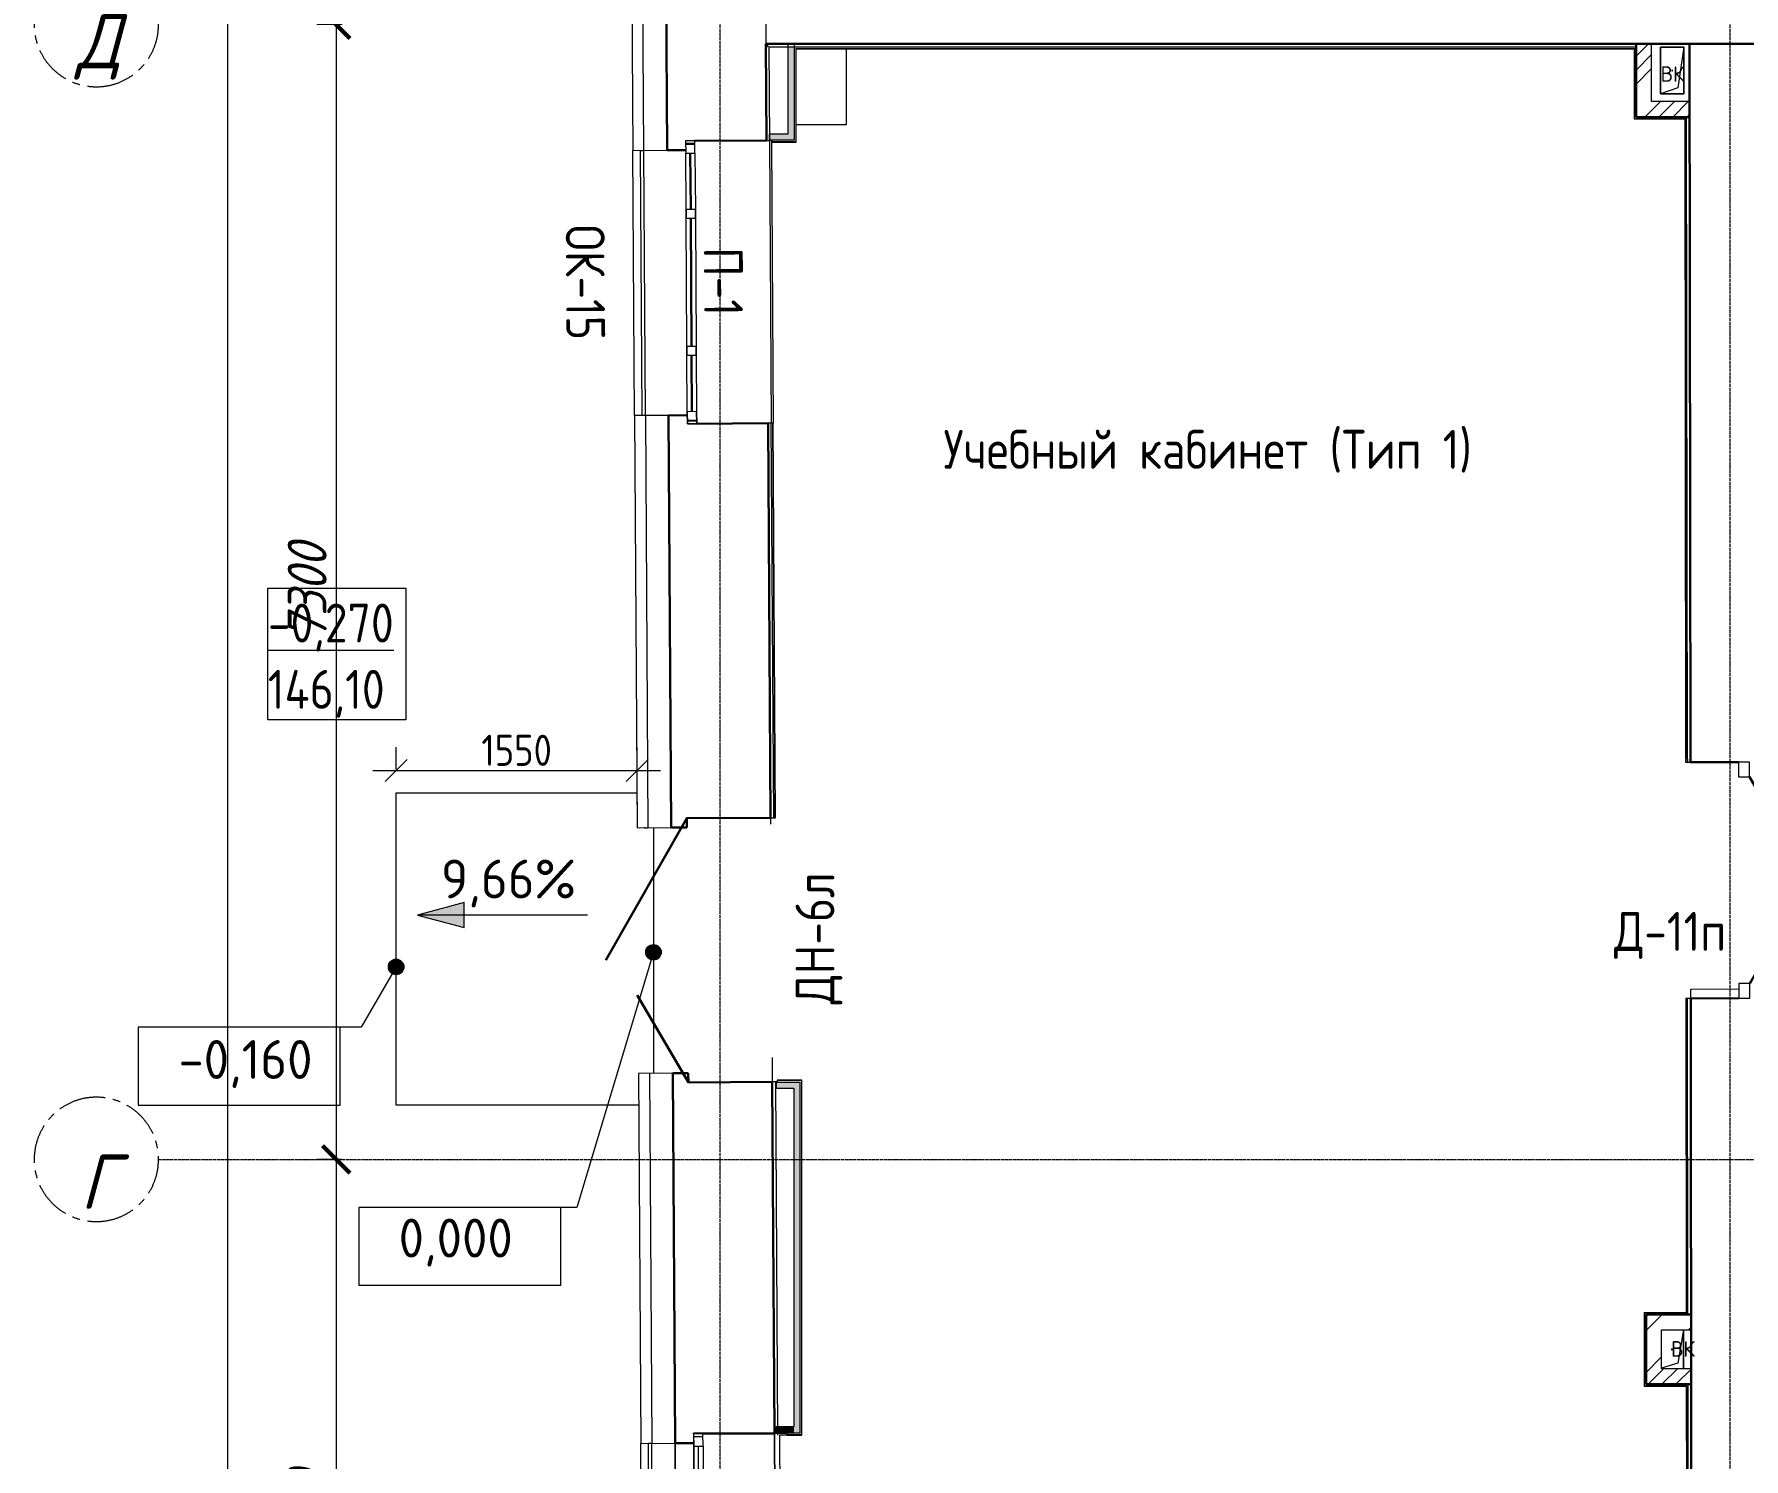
# Model space of a CAD drawing. Header units: millimetres. Extents: x 504091 to 2165846, y 135022 to 442887.
# Drawn here: x 1389236 to 1400237, y 315840 to 325005 of the extents above; entities that cross this region are included whole.
import ezdxf

# ---------------------------------------------------------------- set-up
doc = ezdxf.new("R2010")
doc.units = ezdxf.units.MM
doc.linetypes.add('ADSK_Линия сетки', pattern=[25, 20, -2.5, 0, -2.5])
doc.linetypes.add('осеваяX2', pattern=[4, 2.5, -0.5, 0.5, -0.5])
doc.layers.get('Defpoints').update_dxf_attribs({"color": 255})
for name, color, linetype, lineweight in [('_ Окна', 7, 'Continuous', 30), ('Аннотация', 7, 'Continuous', 9), ('Двери', 7, 'Continuous', 20), ('Марки дверей', 7, 'Continuous', 20), ('Марки окон', 7, 'Continuous', 20), ('Марки помещений', 7, 'Continuous', 20), ('Обобщенные модели', 7, 'Continuous', 18), ('Окна', 7, 'Continuous', 18), ('Оси', 165, 'осеваяX2', 13), ('отметки', 7, 'Continuous', 20), ('Перекрытие', 7, 'Continuous', 18), ('размеры', 7, 'Continuous', 9), ('Стены внутренние', 7, 'Continuous', 18), ('Стены наружные', 7, 'Continuous', 18), ('Стены несущие', 7, 'Continuous', 30), ('Стены отделка', 7, 'Continuous', 30), ('Стены штриховка', 7, 'Continuous', 18)]:
    doc.layers.add(name, color=color, linetype=linetype, lineweight=lineweight)
doc.layers.add('Линии', color=7, linetype='Continuous', lineweight=9, true_color=0x00a600)
doc.styles.add('GOST 2.304_new', font='isocpeur.ttf', dxfattribs={"width": 0.9, "oblique": 15})
doc.styles.add('GOST Common_2', font='GOST_Common.ttf', dxfattribs={"width": 0.9, "height": 200})
doc.styles.add('GOST Common_3', font='GOST_Common.ttf', dxfattribs={"height": 250})
doc.styles.add('GOST Common_4', font='GOST_Common.ttf', dxfattribs={"width": 0.9, "height": 200})
doc.styles.add('GOST Common_5', font='GOST_Common.ttf', dxfattribs={"height": 250})
doc.dimstyles.new('ADSK_Основной_2_мм', dxfattribs={"dimscale": 304.8, "dimtxt": 201.142999, "dimasz": 0.463911, "dimexe": 0.492126, "dimexo": 0.492126, "dimgap": 0.098425, "dimtad": 1, "dimrnd": 0.01, "dimdsep": 46, "dimtxsty": 'GOST Common_4', "dimblk1": 'OBLIQUE', "dimblk2": 'OBLIQUE', "dimsah": 1, "dimcen": 0.09, "dimdle": 0.492126, "dimazin": 2, "dimtfac": 1, "dimtdec": 4, "dimtix": 1, "dimtmove": 0, "dimatfit": 3, "dimfxl": 0, "dimtvp": 1, "dimtolj": 1, "dimtzin": 0, "dimlwd": 20, "dimlwe": 20, "dimarcsym": 0})
doc.dimstyles.new('SPDS 1_100', dxfattribs={"dimscale": 100, "dimtxt": 2.5, "dimasz": 1.77, "dimexe": 1.25, "dimexo": 0.625, "dimtad": 1, "dimdec": 0, "dimrnd": 0.001, "dimzin": 9, "dimtxsty": 'GOST 2.304_new', "dimblk": 'ARCHTICK', "dimcen": 2.5, "dimdle": 2, "dimclrt": 256, "dimadec": 0, "dimazin": 2, "dimtfac": 0.75, "dimtdec": 0, "dimtmove": 1, "dimatfit": 3, "dimfxl": 0, "dimtolj": 1, "dimlwd": 9, "dimlwe": 9, "dimarcsym": 0})
pattern_1 = [(45, (1368096.43, 304821.34), (-269.4077, 269.4077), []), (45, (1368186.23, 304821.34), (-269.4077, 269.4077), []), (45, (1368276.04, 304821.34), (-269.4077, 269.4077), []), (45, (1368365.84, 304821.34), (-269.4077, 269.4077), [])]

# ---------------------------------------------------------------- blocks, each defined once
blk = doc.blocks.new('Дверь-Alumark_двупольная с глухим окном_S70 - 1520х2200 _алюм_ост_ Д11п-6529395-План 1-го этажа')
at = {"layer": 'Двери', "lineweight": 30}
for p, q in [((-540, 190), (166, 597)), ((790, 190), (344, 447))]:
    blk.add_line(p, q, dxfattribs=at)
at = {"layer": 'Двери'}
for p, q in [((-635, 190), (-635, 120)), ((-540, 190), (-635, 190)), ((-635, 120), (-540, 120)), ((-540, 120), (-540, 190)), ((790, 190), (790, 120)), ((885, 190), (790, 190)), ((790, 120), (885, 120)), ((885, 120), (885, 190))]:
    blk.add_line(p, q, dxfattribs=at)
blk = doc.blocks.new('GM_Отверстие прямоугольное _в плите_ - Отверстие-1433026-План 1-го этажа')
at = {"layer": 'Обобщенные модели'}
for p, q in [((-75, -150), (-75, 150)), ((-75, 150), (75, 150)), ((75, 150), (-75, 150)), ((-75, 150), (-75, -150)), ((-75, -150), (-37.5, 112.5)), ((-37.5, 112.5), (75, 150)), ((75, 150), (75, -150)), ((75, -150), (75, 150)), ((75, -150), (-75, -150)), ((-75, -150), (75, -150))]:
    blk.add_line(p, q, dxfattribs=at)
for start, end in [(360, 180), (180, 360), (60, 165), (300, 360), (195, 270)]:
    blk.add_arc((0, 0), 2.5, start, end, dxfattribs=at)
blk = doc.blocks.new('окно трехпол с фрамугой - 1800 и 1820х2300_h___нов_ ок15-2116915-План 1-го этажа')
at = {"layer": '_ Окна', "lineweight": 18}
for p, q in [((-910, 140), (-910, 200)), ((-910, 200), (-830, 200)), ((-830, 140), (-910, 140)), ((-830, 200), (-830, 140)), ((-470, 140), (-470, 200)), ((-470, 200), (-410, 200)), ((-410, 140), (-470, 140)), ((-410, 200), (-410, 140)), ((410, 140), (410, 200)), ((410, 200), (470, 200)), ((470, 140), (410, 140)), ((470, 200), (470, 140)), ((830, 200), (830, 140)), ((910, 200), (830, 200)), ((830, 140), (910, 140)), ((910, 140), (910, 200))]:
    blk.add_line(p, q, dxfattribs=at)
at = {"layer": '_ Окна'}
for p, q in [((-890, 140), (-890, 200)), ((-830, 170), (-470, 170)), ((-410, 170), (410, 170)), ((470, 170), (830, 170)), ((890, 140), (890, 200))]:
    blk.add_line(p, q, dxfattribs=at)
at = {"layer": 'Окна'}
for p, q in [((-910, 200), (-910, 140)), ((-830, 200), (-910, 200)), ((-910, 140), (-830, 140)), ((-830, 200), (-470, 200)), ((-470, 140), (-830, 140)), ((-410, 200), (-470, 200)), ((-470, 140), (-410, 140)), ((-410, 200), (410, 200)), ((410, 140), (-410, 140)), ((470, 200), (410, 200)), ((410, 140), (470, 140)), ((470, 200), (830, 200)), ((830, 140), (470, 140)), ((910, 200), (830, 200)), ((830, 140), (910, 140)), ((910, 140), (910, 200))]:
    blk.add_line(p, q, dxfattribs=at)
blk = doc.blocks.new('AC_Дверь_Двупольная_Стальная - 1700х2100h В_ДН-6л-2587719-План 1-го этажа')
at = {"layer": 'Двери', "lineweight": 30}
for p, q in [((850, 220), (-59, 745)), ((-850, 220), (-287, 545))]:
    blk.add_line(p, q, dxfattribs=at)
blk = doc.blocks.new('GM_Отверстие прямоугольное _в плите_ - Отверстие-V78-План 1-го этажа')
at = {"layer": 'Обобщенные модели'}
for p, q in [((-75, -125), (-75, 125)), ((-75, 125), (-75, -125)), ((-38, 88), (67, 122)), ((-75, -125), (-38, 88))]:
    blk.add_line(p, q, dxfattribs=at)
for start, end in [(360, 180), (180, 360), (60, 165), (300, 360), (195, 270)]:
    blk.add_arc((0, 0), 2.5, start, end, dxfattribs=at)
blk = doc.blocks.new('окно трехпол с фрамугой - 1800 и 1820х2300_h___нов_ ок15-V48-План 1-го этажа')
at = {"layer": 'Линии', "color": 7}
for p, q in [((-855, 320), (850, 320)), ((850, 320), (-855, 320)), ((-910, 140), (-910, 200)), ((-910, 200), (-830, 200)), ((-910, 200), (-910, 140)), ((-830, 200), (-910, 200)), ((-910, 200), (-910, -320)), ((910, 200), (-910, 200)), ((-830, 140), (-910, 140)), ((-910, 140), (-830, 140)), ((-890, 140), (-890, 200)), ((850, 200), (-855, 200)), ((-830, 200), (-830, 140)), ((-830, 140), (-830, 200)), ((-830, 140), (-830, 200)), ((-830, 200), (-470, 200)), ((-830, 170), (-470, 170)), ((-470, 140), (-830, 140)), ((-470, 140), (-470, 200)), ((-470, 200), (-410, 200)), ((-410, 200), (-470, 200)), ((-470, 200), (-470, 140)), ((-470, 200), (-470, 140)), ((-410, 140), (-470, 140)), ((-470, 140), (-410, 140)), ((-410, 200), (-410, 140)), ((-410, 140), (-410, 200)), ((-410, 140), (-410, 200)), ((-410, 200), (410, 200)), ((-410, 170), (410, 170)), ((410, 140), (-410, 140)), ((410, 140), (410, 200)), ((410, 200), (470, 200)), ((470, 200), (410, 200)), ((410, 200), (410, 140)), ((410, 200), (410, 140)), ((470, 140), (410, 140)), ((410, 140), (470, 140)), ((470, 200), (470, 140)), ((470, 140), (470, 200)), ((470, 140), (470, 200)), ((470, 200), (830, 200)), ((470, 170), (830, 170)), ((830, 140), (470, 140)), ((830, 200), (830, 140)), ((910, 200), (830, 200)), ((910, 200), (830, 200)), ((830, 200), (830, 140)), ((830, 200), (830, 140)), ((830, 140), (910, 140)), ((830, 140), (910, 140)), ((890, 140), (890, 200)), ((910, 140), (910, 200)), ((910, 140), (910, 200)), ((910, 200), (910, -320)), ((-910, -320), (910, -320)), ((910, -320), (-910, -320))]:
    blk.add_line(p, q, dxfattribs=at)
blk = doc.blocks.new('Высотные отметки - Рамка-12095-План 1-го этажа')
at = {"layer": 'Аннотация', "lineweight": 20}
for p, q in [((-6.5, 0), (-6.5, 5)), ((-6.5, 5), (6.5, 5)), ((6.5, 5), (6.5, 0)), ((6.5, 0), (-6.5, 0))]:
    blk.add_line(p, q, dxfattribs=at)
blk = doc.blocks.new('_Oblique')
at = {"color": 0, "linetype": 'ByBlock', "lineweight": -2}
blk.add_line((-0.5, -0.5), (0.5, 0.5), dxfattribs=at)
blk = doc.blocks.new('*D2714')
at = {"layer": 'Defpoints', "color": 0, "lineweight": 20, "transparency": 16777216}
for p in [(1393115, 320268), (1391565, 320125), (1393115, 319899)]:
    blk.add_point(p, dxfattribs=at)
at = {"layer": 'размеры', "color": 0, "transparency": 16777216}
for p, q in [((1391565, 320275), (1391565, 320418)), ((1393115, 320049), (1393115, 320418)), ((1391415, 320268), (1393265, 320268))]:
    blk.add_line(p, q, dxfattribs=at)
at = {"layer": 'размеры', "color": 0, "transparency": 16777216, "xscale": 141.4, "yscale": 141.4, "zscale": 141.4, "rotation": 180}
blk.add_blockref('_Oblique', (1391565, 320268), dxfattribs=at)
at = {"layer": 'размеры', "color": 0, "transparency": 16777216, "xscale": 141.4, "yscale": 141.4, "zscale": 141.4}
blk.add_blockref('_Oblique', (1393115, 320268), dxfattribs=at)
at = {"layer": 'размеры', "color": 0, "lineweight": 20, "transparency": 16777216, "insert": (1392340, 320398), "char_height": 200, "width": 560.47, "attachment_point": 5, "style": 'GOST Common_4'}
blk.add_mtext('\\A1;1550', dxfattribs=at)
blk = doc.blocks.new('Ось сетки - Круг_Ø8 мм-8258-План подвала')
at = {"layer": 'Оси', "linetype": 'ByBlock', "lineweight": 20}
for start, end in [(360, 180), (180, 360)]:
    blk.add_arc((0, 0), 4, start, end, dxfattribs=at)
blk = doc.blocks.new('_ArchTick')
at = {"color": 0, "linetype": 'ByBlock', "const_width": 0.15}
blk.add_lwpolyline([(-0.5, -0.5), (0.5, 0.5)], dxfattribs=at)
blk = doc.blocks.new('*D2806')
at = {"layer": 'Defpoints', "color": 0, "lineweight": 20, "transparency": 16777216}
for p in [(1390579, 347866), (1390479, 304816), (1390579, 304816)]:
    blk.add_point(p, dxfattribs=at)
at = {"layer": 'размеры', "color": 0, "lineweight": 9, "transparency": 16777216}
for p, q in [((1390479, 348066), (1390479, 304616)), ((1390517, 347866), (1390354, 347866)), ((1390517, 304816), (1390354, 304816))]:
    blk.add_line(p, q, dxfattribs=at)
at = {"layer": 'размеры', "color": 0, "lineweight": 9, "transparency": 16777216, "xscale": 177, "yscale": 177, "zscale": 177}
for p, rotation in [((1390479, 347866), 90), ((1390479, 304816), 270)]:
    blk.add_blockref('_ArchTick', p, dxfattribs=dict(at, rotation=rotation))
at = {"layer": 'размеры', "lineweight": 20, "transparency": 16777216, "insert": (1390292, 326341), "char_height": 250, "width": 318.77, "attachment_point": 5, "rotation": 90, "style": 'GOST 2.304_new'}
blk.add_mtext('\\A1;43050', dxfattribs=at)
blk = doc.blocks.new('*D2808')
at = {"layer": 'Defpoints', "color": 0, "lineweight": 20, "transparency": 16777216}
for p in [(1391279, 341366), (1391179, 325066), (1391279, 325066)]:
    blk.add_point(p, dxfattribs=at)
at = {"layer": 'размеры', "color": 0, "lineweight": 9, "transparency": 16777216}
for p, q in [((1391179, 341566), (1391179, 324866)), ((1391217, 341366), (1391054, 341366)), ((1391217, 325066), (1391054, 325066))]:
    blk.add_line(p, q, dxfattribs=at)
at = {"layer": 'размеры', "color": 0, "lineweight": 9, "transparency": 16777216, "xscale": 177, "yscale": 177, "zscale": 177}
for p, rotation in [((1391179, 341366), 90), ((1391179, 325066), 270)]:
    blk.add_blockref('_ArchTick', p, dxfattribs=dict(at, rotation=rotation))
at = {"layer": 'размеры', "lineweight": 20, "transparency": 16777216, "insert": (1390992, 333216), "char_height": 250, "width": 291.93, "attachment_point": 5, "rotation": 90, "style": 'GOST 2.304_new'}
blk.add_mtext('\\A1;16300', dxfattribs=at)
blk = doc.blocks.new('*D2809')
at = {"layer": 'Defpoints', "color": 0, "lineweight": 20, "transparency": 16777216}
for p in [(1391279, 325066), (1391179, 317766), (1391279, 317766)]:
    blk.add_point(p, dxfattribs=at)
at = {"layer": 'размеры', "color": 0, "lineweight": 9, "transparency": 16777216}
for p, q in [((1391179, 325266), (1391179, 317566)), ((1391217, 325066), (1391054, 325066)), ((1391217, 317766), (1391054, 317766))]:
    blk.add_line(p, q, dxfattribs=at)
at = {"layer": 'размеры', "color": 0, "lineweight": 9, "transparency": 16777216, "xscale": 177, "yscale": 177, "zscale": 177}
for p, rotation in [((1391179, 325066), 90), ((1391179, 317766), 270)]:
    blk.add_blockref('_ArchTick', p, dxfattribs=dict(at, rotation=rotation))
at = {"layer": 'размеры', "lineweight": 20, "transparency": 16777216, "insert": (1390992, 321416), "char_height": 250, "width": 248.31, "attachment_point": 5, "rotation": 90, "style": 'GOST 2.304_new'}
blk.add_mtext('\\A1;7300', dxfattribs=at)
blk = doc.blocks.new('*D2810')
at = {"layer": 'Defpoints', "color": 0, "lineweight": 20, "transparency": 16777216}
for p in [(1391279, 317766), (1391179, 313116), (1391279, 313116)]:
    blk.add_point(p, dxfattribs=at)
at = {"layer": 'размеры', "color": 0, "lineweight": 9, "transparency": 16777216}
for p, q in [((1391179, 317966), (1391179, 312916)), ((1391217, 317766), (1391054, 317766)), ((1391217, 313116), (1391054, 313116))]:
    blk.add_line(p, q, dxfattribs=at)
at = {"layer": 'размеры', "color": 0, "lineweight": 9, "transparency": 16777216, "xscale": 177, "yscale": 177, "zscale": 177}
for p, rotation in [((1391179, 317766), 90), ((1391179, 313116), 270)]:
    blk.add_blockref('_ArchTick', p, dxfattribs=dict(at, rotation=rotation))
at = {"layer": 'размеры', "lineweight": 20, "transparency": 16777216, "insert": (1390992, 315441), "char_height": 250, "width": 256.7, "attachment_point": 5, "rotation": 90, "style": 'GOST 2.304_new'}
blk.add_mtext('\\A1;4650', dxfattribs=at)

msp = doc.modelspace()

# ---------------------------------------------------------------- hatches: boundary and pattern name
at = {"layer": 'отметки'}
h = msp.add_hatch(color=256, dxfattribs=at)
edge = h.paths.add_edge_path()
edge.add_arc((1393220.4759, 319098.6885), 50, 0, 360)
h = msp.add_hatch(color=256, dxfattribs=at)
edge = h.paths.add_edge_path()
edge.add_arc((1391564.7562, 319004.5397), 50, 0, 360)
at = {"layer": 'Стены внутренние'}
for points in [[(1394126.0847, 324361.8484), (1394126.0847, 324922.6858), (1394086.0847, 324922.6858), (1394086.0847, 324361.8484)], [(1393967.2666, 324321.8484), (1394126.0847, 324321.8484), (1394126.0847, 324361.8484), (1393967.0226, 324361.8484), (1393967.2666, 324322.6071), (1393966.0847, 324321.8484)], [(1394123.964, 318223.6013), (1394163.964, 318223.6013), (1394163.964, 318263.6013), (1394010.6873, 318263.6013), (1394010.6873, 318223.6013), (1394018.9813, 318223.6013)], [(1394163.964, 316005.2604), (1394163.964, 318223.6013), (1394123.964, 318223.6013), (1394123.964, 316005.2604)], [(1394123.964, 316005.2604), (1394123.964, 316045.2604), (1394018.7373, 316045.2604), (1394018.9813, 316006.0321), (1394046.1097, 316005.2604)]]:
    msp.add_hatch(color=256, dxfattribs=at).paths.add_polyline_path(points)
at = {"layer": 'Стены внутренние', "lineweight": 9}
h = msp.add_hatch(dxfattribs=at)
h.set_pattern_fill('ANSI34', color=256, scale=20, style=0)
h.set_pattern_definition(pattern_1)
h.paths.add_polyline_path([(1399543.6638, 324937.106), (1399643.6638, 324937.106), (1399643.6638, 324471.106), (1399543.6638, 324471.106)])
h = msp.add_hatch(dxfattribs=at)
h.set_pattern_fill('ANSI34', color=256, scale=20, style=0)
h.set_pattern_definition(pattern_1)
h.paths.add_polyline_path([(1399888.8608, 324471.106), (1399888.7465, 324571.106), (1399643.6638, 324571.106), (1399643.6638, 324471.106)])
h = msp.add_hatch(dxfattribs=at)
h.set_pattern_fill('ANSI34', color=256, scale=20, style=0)
h.set_pattern_definition(pattern_1)
h.paths.add_polyline_path([(1399607.4578, 316769.425), (1399897.6648, 316769.425), (1399897.7791, 316669.425), (1399707.4578, 316669.425), (1399707.4578, 316319.425), (1399607.4578, 316319.425)])
h = msp.add_hatch(dxfattribs=at)
h.set_pattern_fill('ANSI34', color=256, scale=20, style=0)
h.set_pattern_definition(pattern_1)
h.paths.add_polyline_path([(1399898.1792, 316319.425), (1399898.0648, 316419.425), (1399707.4578, 316419.425), (1399707.4578, 316319.425)])

# ---------------------------------------------------------------- linework, layer by layer
at = {"layer": 'Аннотация', "lineweight": 9, "flags": 128}
msp.add_lwpolyline([(1390739.0971, 321441.902), (1391626.4971, 321441.902), (1391626.4971, 320594.902), (1390739.0971, 320594.902)], close=True, dxfattribs=at)
at = {"layer": 'Оси', "linetype": 'ADSK_Линия сетки'}
for p, q in [((1400149.8592, 300469.847), (1400149.8592, 349044.3426)), ((1393649.8592, 300469.847), (1393649.8592, 348931.4083)), ((1390035.5654, 317766.3441), (1456265.2939, 317766.3441))]:
    msp.add_line(p, q, dxfattribs=at)
at = {"layer": 'отметки', "lineweight": 20}
for p, q in [((1393220.4759, 319098.6885), (1392726.7778, 317456.3143)), ((1391564.7562, 319004.5397), (1391340.5309, 318616.17)), ((1391340.5309, 318616.17), (1390553.6825, 318616.17)), ((1392726.7778, 317456.3143), (1391973.5871, 317456.3143))]:
    msp.add_line(p, q, dxfattribs=at)
at = {"layer": 'отметки'}
for centre in [(1393220.4759, 319098.6885), (1391564.7562, 319004.5397)]:
    msp.add_circle(centre, 50, dxfattribs=at)
at = {"layer": 'Перекрытие'}
for p, q in [((1394463.5352, 324422.6858), (1394463.5352, 324910.8062)), ((1394138.0847, 324422.6858), (1394463.5352, 324422.6858)), ((1391564.7562, 320125.3283), (1393113.3494, 320125.3283)), ((1391564.7562, 318114.3679), (1391564.7562, 320125.3283)), ((1393974.3667, 319964.3972), (1393974.6261, 319922.6858)), ((1393220.4759, 319899.7082), (1393220.4759, 318319.6776)), ((1399895.2724, 318862.2787), (1400205.2722, 318862.633)), ((1399895.341, 318802.2787), (1399895.2724, 318862.2787)), ((1393983.9535, 318422.6858), (1393984.9376, 318264.4301)), ((1393125.8541, 318114.3679), (1391564.7562, 318114.3679))]:
    msp.add_line(p, q, dxfattribs=at)
at = {"layer": 'Стены внутренние'}
for p, q in [((1393967.2728, 324321.6071), (1393978.5899, 322501.6423)), ((1394018.9937, 316004.0322), (1394019.0607, 315993.2604))]:
    msp.add_line(p, q, dxfattribs=at)
at = {"layer": 'Стены наружные'}
for p, q in [((1393979.2726, 324321.6817), (1393967.2728, 324321.6071)), ((1393098.2649, 322551.1693), (1393087.6629, 324256.1363)), ((1393137.662, 324256.448), (1393157.5866, 324256.5703)), ((1393148.2639, 322551.4802), (1393137.662, 324256.4472)), ((1393168.2635, 322551.6045), (1393157.6616, 324256.5716)), ((1393979.3462, 324309.8484), (1393990.5896, 322501.7169)), ((1393164.3248, 319898.2103), (1393184.3244, 319898.333)), ((1394079.0619, 315993.2604), (1394031.0609, 315993.2604)), ((1394031.0609, 315993.2604), (1394042.3105, 314184.142)), ((1393149.9858, 314233.5943), (1393139.3838, 315938.5614)), ((1393189.3766, 315939.873), (1393208.6089, 315939.991)), ((1393199.9723, 314235.9052), (1393189.3829, 315938.8723)), ((1393219.9844, 314234.0296), (1393209.3825, 315938.9966))]:
    msp.add_line(p, q, dxfattribs=at)
at = {"layer": 'Стены несущие'}
for p, q in [((1393307.6587, 324257.5043), (1393300.2445, 325449.8291)), ((1393943.4104, 324942.6858), (1400562.2162, 324942.6858)), ((1393943.4104, 324942.6858), (1393947.2732, 324321.4827)), ((1399543.6638, 324942.6858), (1399543.6638, 324471.106)), ((1400268.322, 324942.7091), (1399888.3222, 324942.2747)), ((1399888.3222, 324942.2747), (1399893.6034, 320322.2777)), ((1399543.6638, 324471.106), (1399888.8608, 324471.106)), ((1393427.2771, 324319.2493), (1393427.2833, 324318.2493)), ((1393487.2821, 324318.6224), (1393947.2732, 324321.4827)), ((1393307.6587, 324257.5043), (1393427.6564, 324258.2505)), ((1393438.2583, 322553.2834), (1393318.2606, 322552.5372)), ((1393334.7522, 319900.4188), (1393318.2606, 322552.5372)), ((1393958.5903, 322501.5179), (1393498.5991, 322498.6576)), ((1393958.5903, 322501.5179), (1393974.3667, 319964.3972)), ((1399893.6034, 320322.2777), (1400203.6032, 320322.6321)), ((1393434.3523, 319965.0393), (1393434.7254, 319905.0405)), ((1393434.3772, 319961.0394), (1393974.3667, 319964.3972)), ((1393334.7522, 319900.4188), (1393434.7503, 319901.0406)), ((1393434.7503, 319901.0406), (1393434.7254, 319905.0405)), ((1400205.3408, 318802.6331), (1399895.341, 318802.2787)), ((1399895.341, 318802.2787), (1399901.2626, 313622.0196)), ((1393444.5749, 318321.0711), (1393344.5769, 318320.4493)), ((1393359.3796, 315939.9294), (1393344.5769, 318320.4493)), ((1393444.948, 318261.0723), (1393444.5749, 318321.0711)), ((1393984.9376, 318264.4301), (1393444.948, 318261.0723)), ((1393984.9376, 318264.4301), (1393998.9941, 316003.9078)), ((1399607.4578, 316769.425), (1399607.4578, 316319.425)), ((1399607.4578, 316769.425), (1399897.6648, 316769.425)), ((1399607.4578, 316319.425), (1399898.1792, 316319.425)), ((1393478.9917, 316002.6743), (1393998.9817, 316005.9078)), ((1393479.0042, 316000.6744), (1393478.9917, 316002.6743)), ((1393539.003, 316001.0475), (1393998.9941, 316003.9078)), ((1393359.3671, 315941.9293), (1393479.3648, 315942.6755)), ((1393359.3796, 315939.9294), (1393479.3772, 315940.6755))]:
    msp.add_line(p, q, dxfattribs=at)
at = {"layer": 'Стены отделка', "lineweight": 9}
for p, q in [((1393157.6616, 324256.5716), (1393150.2291, 325451.8379)), ((1393081.3941, 325264.2757), (1393087.6629, 324256.1363)), ((1393953.4728, 324922.6858), (1393943.5348, 324922.6858)), ((1393953.4728, 324942.6858), (1393953.4728, 324922.6858)), ((1393963.5352, 324922.6858), (1399543.6638, 324922.6858)), ((1393963.5352, 324922.6858), (1393967.2728, 324321.6071)), ((1394086.0847, 324942.6858), (1394086.0847, 324361.8484)), ((1394126.0847, 324942.6858), (1394126.0847, 324321.8484)), ((1394138.0847, 324910.6858), (1399531.6638, 324910.6858)), ((1394138.0847, 324311.8484), (1394138.0847, 324910.6858)), ((1399531.6638, 324910.6858), (1399531.6638, 324461.106)), ((1399643.6638, 324571.106), (1399643.6638, 324942.6858)), ((1399888.3117, 324922.6858), (1399888.3117, 324942.6858)), ((1399893.6955, 320322.2778), (1399888.507, 324916.3489)), ((1399888.7465, 324571.106), (1399643.6638, 324571.106)), ((1399533.6638, 324459.106), (1399857.0232, 324459.267)), ((1399857.0232, 324459.267), (1399861.6955, 320322.2412)), ((1393947.2732, 324321.4827), (1393967.2728, 324321.6071)), ((1394086.0847, 324361.8484), (1393966.0847, 324361.8484)), ((1393966.0847, 324361.8484), (1393966.0847, 324321.8484)), ((1394126.0847, 324321.8484), (1393966.0847, 324321.8484)), ((1393979.2726, 324321.6817), (1393979.3462, 324309.8484)), ((1393087.6629, 324256.1363), (1393307.6587, 324257.5043)), ((1393137.662, 324256.4472), (1393137.6558, 324257.4472)), ((1393307.6587, 324257.5043), (1393307.6587, 324257.5043)), ((1393979.3462, 324309.8484), (1394136.0847, 324309.8484)), ((1393318.2606, 322552.5372), (1393098.2649, 322551.1693)), ((1393098.2649, 322551.1693), (1393114.7565, 319899.0508)), ((1393168.2635, 322551.6045), (1393184.7551, 319899.486)), ((1393990.5896, 322501.7169), (1393958.5903, 322501.5179)), ((1393994.3664, 319964.5216), (1393978.5899, 322501.6423)), ((1394006.3661, 319964.5962), (1393990.5896, 322501.7169)), ((1399861.6955, 320322.2412), (1399893.6034, 320322.2777)), ((1399873.6728, 320342.3838), (1399873.6955, 320322.2549)), ((1393974.3667, 319964.3972), (1394006.3661, 319964.5962)), ((1393114.7565, 319899.0508), (1393334.7522, 319900.4188)), ((1393164.7555, 319899.3617), (1393164.7306, 319903.3616)), ((1393334.7522, 319900.4188), (1393334.7522, 319900.4188)), ((1399895.341, 318802.2787), (1399863.4122, 318802.2422)), ((1399863.4122, 318802.2422), (1399865.6946, 316781.2914)), ((1399901.2626, 313622.0196), (1399895.4121, 318802.2788)), ((1393344.5769, 318320.4493), (1393124.5811, 318319.0813)), ((1393124.5811, 318319.0813), (1393139.3838, 315938.5614)), ((1393194.5798, 318319.5166), (1393209.3825, 315938.9966)), ((1394175.964, 318275.6013), (1394016.8687, 318275.6013)), ((1394016.8687, 318275.6013), (1394016.937, 318264.6291)), ((1394175.964, 315995.2604), (1394175.964, 318273.6013)), ((1394016.937, 318264.6291), (1393984.9376, 318264.4301)), ((1394004.9372, 318264.5544), (1394018.9861, 316005.2604)), ((1394004.9431, 318263.6013), (1394163.964, 318263.6013)), ((1394010.6873, 318263.6013), (1394010.6873, 318223.6013)), ((1394010.6873, 318223.6013), (1394123.964, 318223.6013)), ((1394123.964, 318223.6013), (1394123.964, 316045.2604)), ((1394163.964, 316005.2604), (1394163.964, 318263.6013)), ((1399595.4578, 316781.426), (1399595.4578, 316309.425)), ((1399595.4578, 316781.426), (1399865.6946, 316781.2914)), ((1399707.4578, 316419.425), (1399707.4578, 316669.425)), ((1399707.4578, 316669.425), (1399897.7791, 316669.425)), ((1399898.0648, 316419.425), (1399707.4578, 316419.425)), ((1399597.4578, 316307.425), (1399866.2296, 316307.5589)), ((1399866.2296, 316307.5589), (1399869.2508, 313632.4137)), ((1399881.2627, 313621.9245), (1399878.2162, 316319.425)), ((1393998.9941, 316003.9078), (1394078.9926, 316004.4053)), ((1394123.964, 316045.2604), (1394010.6873, 316045.2604)), ((1394010.6873, 316045.2604), (1394010.6873, 316005.2604)), ((1394163.964, 316005.2604), (1394010.6873, 316005.2604)), ((1394018.9861, 316005.2604), (1394018.9937, 316004.0322)), ((1394078.9926, 316004.4053), (1394079.0619, 315993.2604)), ((1394079.0619, 315993.2604), (1394173.964, 315993.2604)), ((1393139.3838, 315938.5614), (1393359.3796, 315939.9294)), ((1393189.3829, 315938.8723), (1393189.3704, 315940.8722)), ((1393359.3796, 315939.9294), (1393359.3796, 315939.9294))]:
    msp.add_line(p, q, dxfattribs=at)
at = {"layer": 'Стены штриховка'}
for p, q in [((1393940.2391, 325452.6858), (1393943.4104, 324942.6858)), ((1394136.0847, 324912.6858), (1399533.6638, 324912.6858)), ((1394136.0847, 324912.6858), (1394136.0847, 324309.8484)), ((1399533.6638, 324912.6858), (1399533.6638, 324461.106)), ((1399531.6638, 324461.106), (1399531.6638, 324459.106)), ((1399531.6638, 324459.106), (1399533.6638, 324459.106)), ((1399533.6638, 324461.106), (1399859.0212, 324461.106)), ((1399543.6638, 324471.106), (1399543.6638, 324473.106)), ((1399545.6638, 324471.106), (1399543.6638, 324471.106)), ((1399859.0212, 324461.106), (1399863.6955, 320322.2435)), ((1399873.6728, 320342.3838), (1399869.0099, 324471.106)), ((1394138.0847, 324311.8484), (1393979.3338, 324311.8484)), ((1394136.0847, 324309.8484), (1394138.0847, 324309.8484)), ((1394138.0847, 324309.8484), (1394138.0847, 324311.8484)), ((1394004.3662, 319964.5837), (1393988.5897, 322501.7045)), ((1399865.4122, 318802.2445), (1399867.6967, 316779.425)), ((1399877.708, 316769.425), (1399875.4121, 318802.2559)), ((1394175.964, 318273.6013), (1394016.8812, 318273.6013)), ((1394173.964, 318275.6013), (1394173.964, 315993.2604)), ((1394175.964, 318273.6013), (1394175.964, 318275.6013)), ((1399597.4578, 316779.425), (1399597.4578, 316309.425)), ((1399597.4578, 316779.425), (1399867.6967, 316779.425)), ((1399595.4578, 316309.425), (1399595.4578, 316307.425)), ((1399595.4578, 316307.425), (1399597.4578, 316307.425)), ((1399597.4578, 316309.425), (1399868.2275, 316309.425)), ((1399607.4578, 316319.425), (1399607.4578, 316321.425)), ((1399609.4578, 316319.425), (1399607.4578, 316319.425)), ((1399868.2275, 316309.425), (1399871.2531, 313630.4088)), ((1394175.964, 315995.2604), (1394079.0494, 315995.2604)), ((1394173.964, 315993.2604), (1394175.964, 315993.2604)), ((1394175.964, 315993.2604), (1394175.964, 315995.2604))]:
    msp.add_line(p, q, dxfattribs=at)

# ---------------------------------------------------------------- block references
at = {"layer": 'Двери', "rotation": 270.0654956564283}
msp.add_blockref('Дверь-Alumark_двупольная с глухим окном_S70 - 1520х2200 _алюм_ост_ Д11п-6529395-План 1-го этажа', (1400084.3292, 319687.4953), dxfattribs=at)
at = {"layer": 'Двери', "color": 8, "true_color": 0x7f7f7f, "rotation": 90.35627563939659}
msp.add_blockref('AC_Дверь_Двупольная_Стальная - 1700х2100h В_ДН-6л-2587719-План 1-го этажа', (1393659.6583, 319112.4238), dxfattribs=at)
at = {"layer": 'Линии', "color": 7, "rotation": 90.35627563939659}
msp.add_blockref('окно трехпол с фрамугой - 1800 и 1820х2300_h___нов_ ок15-V48-План 1-го этажа', (1393684.6588, 315091.9356), dxfattribs=at)
at = {"layer": 'Обобщенные модели', "rotation": 180}
for name, p in [('GM_Отверстие прямоугольное _в плите_ - Отверстие-1433026-План 1-го этажа', (1399775.6964, 324771.0759)), ('GM_Отверстие прямоугольное _в плите_ - Отверстие-V78-План 1-го этажа', (1399774.3726, 316544.425))]:
    msp.add_blockref(name, p, dxfattribs=at)
at = {"layer": 'Окна', "rotation": 90.35627563939659}
msp.add_blockref('окно трехпол с фрамугой - 1800 и 1820х2300_h___нов_ ок15-2116915-План 1-го этажа', (1393632.9379, 323409.5105), dxfattribs=at)
at = {"layer": 'Оси', "lineweight": 20, "xscale": 99.99999999999993, "yscale": 99.99999999999993, "zscale": 99.99999999999993, "rotation": 270}
for p in [(1389635.5654, 325066.3441), (1389635.5654, 317766.3441)]:
    msp.add_blockref('Ось сетки - Круг_Ø8 мм-8258-План подвала', p, dxfattribs=at)
at = {"layer": 'отметки', "lineweight": 20, "extrusion": (0, 0, -1), "xscale": 99.99999999999993, "yscale": 99.99999999999993, "zscale": 99.99999999999993, "rotation": 180}
for p in [(-1390553.6825, 318616.17), (-1391973.5871, 317456.3143)]:
    msp.add_blockref('Высотные отметки - Рамка-12095-План 1-го этажа', p, dxfattribs=at)

# ---------------------------------------------------------------- texts
at = {"layer": 'Аннотация', "color": 251, "lineweight": 9, "true_color": 0x4b4b4b, "char_height": 100, "width": 156.348, "attachment_point": 1, "line_spacing_factor": 1.022766, "style": 'GOST Common_5'}
for insert in [(1399701.2351, 324798.2309), (1399767.9965, 316597.4394)]:
    msp.add_mtext('\\pt360,720,1080,1440,1800,2160,2520,2880,3240,3600,3960,4320,4680,5040,5400,5760,6120,6480,6840,7200,7560,7920,8280,8640,9000,9360,9720,10080,10440,10800,11160,11520;ВК', dxfattribs=dict(at, insert=insert))
at = {"layer": 'Аннотация', "lineweight": 9, "insert": (1390739.0971, 321341.5222), "char_height": 250, "width": 896.274, "attachment_point": 1, "line_spacing_factor": 1.022766, "style": 'GOST Common_2'}
msp.add_mtext('\\pt360,720,1080,1440,1800,2160,2520,2880,3240,3600,3960,4320,4680,5040,5400,5760,6120,6480,6840,7200,7560,7920,8280,8640,9000,9360,9720,10080,10440,10800,11160,11520;{\\L-0,270\\P}146,10', dxfattribs=at)
at = {"layer": 'Марки дверей', "lineweight": 9, "insert": (1394285.3411, 319187.7163), "char_height": 250, "width": 869.4, "attachment_point": 5, "rotation": 90, "line_spacing_factor": 1.022766, "style": 'GOST Common_2'}
msp.add_mtext('\\pt450,900,1350,1800,2250,2700,3150,3600,4050,4500,4950,5400,5850,6300,6750,7200,7650,8100,8550,9000,9450,9900,10350,10800,11250,11700,12150,12600,13050,13500,13950,14400;ДН-6л', dxfattribs=at)
at = {"layer": 'Марки дверей', "lineweight": 9, "insert": (1399762.5721, 319207.0797), "char_height": 250, "width": 756, "attachment_point": 5, "line_spacing_factor": 1.022766, "style": 'GOST Common_2'}
msp.add_mtext('\\pt450,900,1350,1800,2250,2700,3150,3600,4050,4500,4950,5400,5850,6300,6750,7200,7650,8100,8550,9000,9450,9900,10350,10800,11250,11700,12150,12600,13050,13500,13950,14400;Д-11п', dxfattribs=at)
at = {"layer": 'Марки окон', "lineweight": 9, "char_height": 250, "attachment_point": 5, "rotation": 270.35627564, "line_spacing_factor": 1.022766, "style": 'GOST Common_2'}
for s, insert, width in [('\\pt450,900,1350,1800,2250,2700,3150,3600,4050,4500,4950,5400,5850,6300,6750,7200,7650,8100,8550,9000,9450,9900,10350,10800,11250,11700,12150,12600,13050,13500,13950,14400;ОК-15', (1392782.3664, 323407.8289), 797.4), ('\\pt450,900,1350,1800,2250,2700,3150,3600,4050,4500,4950,5400,5850,6300,6750,7200,7650,8100,8550,9000,9450,9900,10350,10800,11250,11700,12150,12600,13050,13500,13950,14400;П-1', (1393669.8109, 323413.3473), 458.1)]:
    msp.add_mtext(s, dxfattribs=dict(at, insert=insert, width=width))
at = {"layer": 'Марки помещений', "lineweight": 9, "insert": (1396786.5684, 322321.4485), "char_height": 250, "width": 3375.9, "attachment_point": 5, "line_spacing_factor": 1.022766, "style": 'GOST Common_2'}
msp.add_mtext('\\pt450,900,1350,1800,2250,2700,3150,3600,4050,4500,4950,5400,5850,6300,6750,7200,7650,8100,8550,9000,9450,9900,10350,10800,11250,11700,12150,12600,13050,13500,13950,14400;Учебный кабинет (Тип 1)', dxfattribs=at)
at = {"layer": 'Оси', "char_height": 350, "attachment_point": 5, "line_spacing_factor": 1.022766, "style": 'GOST 2.304_new'}
for s, insert, width in [('\\pt89.999,180.0015,270.0005,359.9995,449.9985,540.001,630,719.999,810.0015,900.0005,989.9995,1079.9985,1170.001,1260,1349.999,1440.0015,1530.0005,1619.9995,1709.9985,1800.001,1890,1979.999,2070.0015,2160.0005,2249.9995,2339.9985,2430.001,2520,2609.999,2700.0015,2790.0005,2879.9995;Д', (1389650.4925, 324923.4931), 291.6), ('\\pt89.999,180.0015,270.0005,359.9995,449.9985,540.001,630,719.999,810.0015,900.0005,989.9995,1079.9985,1170.001,1260,1349.999,1440.0015,1530.0005,1619.9995,1709.9985,1800.001,1890,1979.999,2070.0015,2160.0005,2249.9995,2339.9985,2430.001,2520,2609.999,2700.0015,2790.0005,2879.9995;Г', (1389650.0425, 317623.4931), 232.2)]:
    msp.add_mtext(s, dxfattribs=dict(at, insert=insert, width=width))
at = {"layer": 'отметки', "lineweight": 20, "char_height": 250, "attachment_point": 1, "line_spacing_factor": 1.022761, "style": 'GOST Common_3'}
for s, insert, width in [('-0,160', (1390164.0038, 318534.0076), 977.532294), ('0,000', (1391580.6969, 317385.3372), 1028.822569)]:
    msp.add_mtext(s, dxfattribs=dict(at, insert=insert, width=width))

# ---------------------------------------------------------------- dimensions: what is measured, and where the dimension line sits
at = {"layer": 'размеры', "lineweight": 20}
for base, p1, p2, picture, middle in [((1390479.2401, 304816.3441), (1390579.225, 347866.3441), (1390579.225, 304816.3441), '*D2806', (1390291.7401, 326341.3441)), ((1391179.2401, 325066.3441), (1391279.225, 341366.3441), (1391279.225, 325066.3441), '*D2808', (1390991.7401, 333216.3441)), ((1391179.2401, 317766.3441), (1391279.225, 325066.3441), (1391279.225, 317766.3441), '*D2809', (1390991.7401, 321416.3441)), ((1391179.2401, 313116.3441), (1391279.225, 317766.3441), (1391279.225, 313116.3441), '*D2810', (1390991.7401, 315441.3441))]:
    dim = msp.add_linear_dim(base=base, p1=p1, p2=p2, angle=90, dimstyle='SPDS 1_100', dxfattribs=at)
    dim.commit()
    dim.dimension.update_dxf_attribs({"geometry": picture, "text_midpoint": middle})
dim = msp.add_linear_dim(base=(1393114.7565, 320268.173), p1=(1391564.7562, 320125.3283), p2=(1393114.7565, 319899.0508), dimstyle='ADSK_Основной_2_мм', override={"dimpost": '<>', "dimfxl": 1566.42979, "dimlwd": 65535, "dimlwe": 65535}, dxfattribs=at)
dim.commit()
dim.dimension.update_dxf_attribs({"geometry": '*D2714', "text_midpoint": (1392339.7563, 320398.173)})

# ---------------------------------------------------------------- next in the draw order: texts
at = {"layer": 'размеры', "lineweight": 20, "insert": (1391853.1121, 319695.1893), "char_height": 250, "width": 950.378619, "attachment_point": 1, "line_spacing_factor": 1.022761, "style": 'GOST Common_3', "bg_fill": 3, "box_fill_scale": 1.25, "bg_fill_color": 256, "bg_fill_true_color": 13158600, "bg_fill_transparency": 0}
msp.add_mtext('9,66%', dxfattribs=at)

# ---------------------------------------------------------------- next in the draw order: hatches: boundary and pattern name
at = {"layer": 'размеры'}
msp.add_hatch(color=256, dxfattribs=at).paths.add_polyline_path([(1391701.4636, 319338.4823), (1392001.4636, 319258.0975), (1392001.4636, 319418.867)])

# ---------------------------------------------------------------- next in the draw order: linework, layer by layer
for p, q in [((1392001.4636, 319418.867), (1391701.4636, 319338.4823)), ((1392001.4636, 319258.0975), (1392001.4636, 319418.867)), ((1391701.4636, 319338.4823), (1392001.4636, 319258.0975))]:
    msp.add_line(p, q, dxfattribs=at)
at = {"layer": 'размеры', "lineweight": 20}
msp.add_line((1392796.7429, 319338.4823), (1391701.4636, 319338.4823), dxfattribs=at)

doc.saveas('drawing.dxf')
